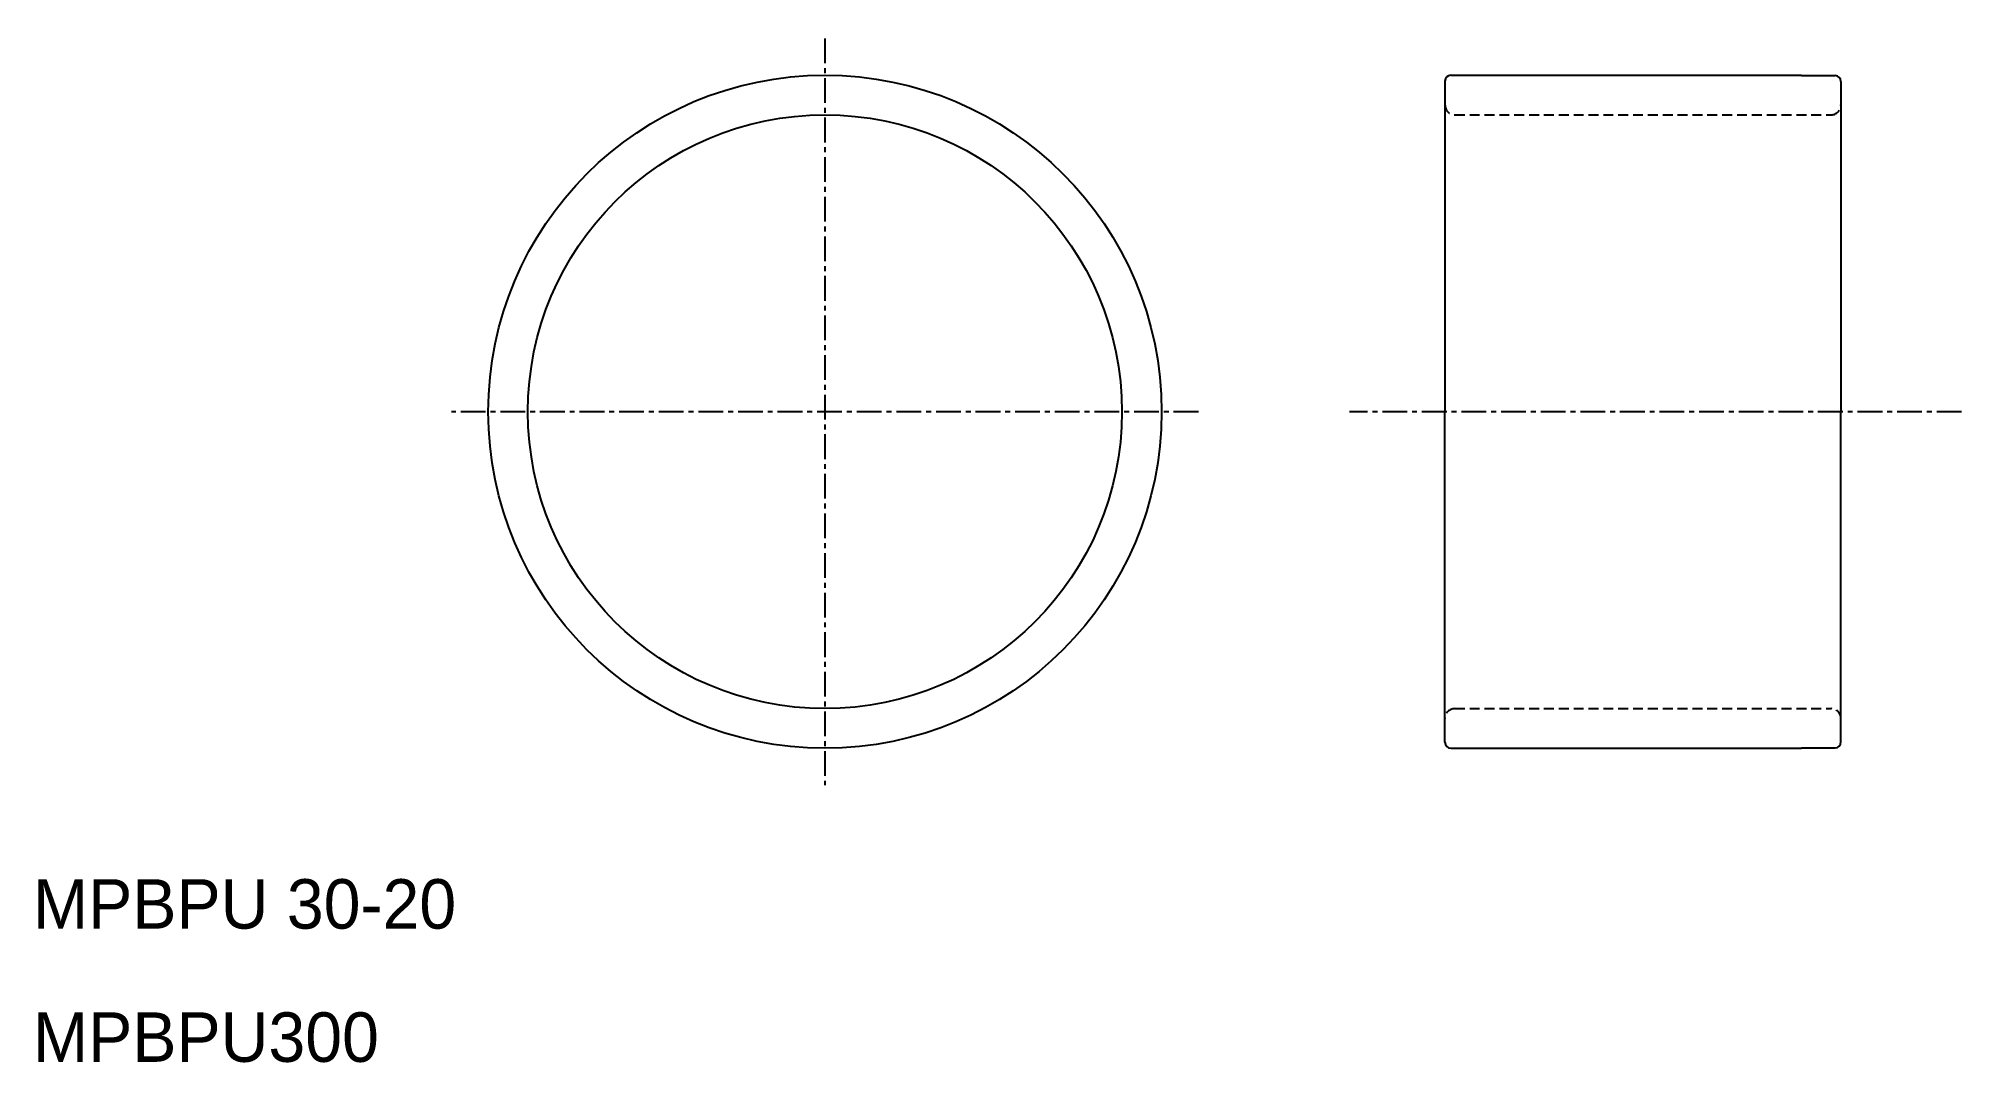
# Model space of a CAD drawing. Extents: x 42.3 to 139.4, y 54.8 to 106.5.
import ezdxf

# ---------------------------------------------------------------- set-up
doc = ezdxf.new("R2010")
doc.units = 0
doc.linetypes.add('CENTER', pattern=[2, 1.25, -0.25, 0.25, -0.25])
doc.linetypes.add('DASHED', pattern=[0.75, 0.5, -0.25])
doc.layers.get('0').update_dxf_attribs({"linetype": 'CONTINUOUS'})
doc.layers.add('CENTER', color=1, linetype='CENTER')

msp = doc.modelspace()

# ---------------------------------------------------------------- linework, layer by layer
at = {"color": 7, "linetype": 'CONTINUOUS'}
for p, q in [((113.353, 104.331), (113.353, 87.631)), ((113.353, 104.331), (113.353, 103.131)), ((113.653, 104.631), (131.353, 104.631)), ((131.353, 104.631), (131.353, 104.611)), ((131.353, 104.611), (133.053, 104.611)), ((133.353, 104.311), (133.353, 87.631)), ((133.353, 104.311), (133.353, 103.131)), ((113.353, 70.931), (113.353, 87.631)), ((133.353, 70.951), (133.353, 87.631)), ((113.353, 70.931), (113.353, 72.131)), ((133.353, 70.951), (133.353, 72.131)), ((113.653, 70.631), (131.353, 70.631)), ((131.353, 70.651), (133.053, 70.651)), ((131.353, 70.631), (131.353, 70.651))]:
    msp.add_line(p, q, dxfattribs=at)
at = {"color": 3, "linetype": 'DASHED'}
for p, q in [((113.853, 102.631), (132.853, 102.631)), ((113.853, 72.631), (132.853, 72.631))]:
    msp.add_line(p, q, dxfattribs=at)
at = {"color": 7, "linetype": 'CONTINUOUS'}
for radius in [17, 15]:
    msp.add_circle((82.043, 87.631), radius, dxfattribs=at)
for centre, start, end in [((113.653, 104.331), 90, 180), ((133.053, 104.311), 0, 90), ((113.653, 70.931), 180, 270), ((133.053, 70.951), 270, 0)]:
    msp.add_arc(centre, 0.3, start, end, dxfattribs=at)
at = {"color": 3, "linetype": 'DASHED'}
for centre, start, end in [((113.853, 103.131), 180, 270), ((132.853, 103.131), 270, 0), ((113.853, 72.131), 90, 180), ((132.853, 72.131), 0, 90)]:
    msp.add_arc(centre, 0.5, start, end, dxfattribs=at)
at = {"layer": 'CENTER', "color": 1, "linetype": 'CENTER'}
for p, q in [((82.043, 106.489), (82.043, 68.772)), ((100.902, 87.631), (63.185, 87.631)), ((139.441, 87.631), (108.528, 87.631))]:
    msp.add_line(p, q, dxfattribs=at)

# ---------------------------------------------------------------- texts
at = {"color": 7, "linetype": 'CONTINUOUS'}
for s, p in [('MPBPU 30-20', (42.051, 61.516)), ('MPBPU300', (42.051, 54.787))]:
    msp.add_text(s, height=2.5, dxfattribs=at).set_placement(p)

doc.saveas('drawing.dxf')
